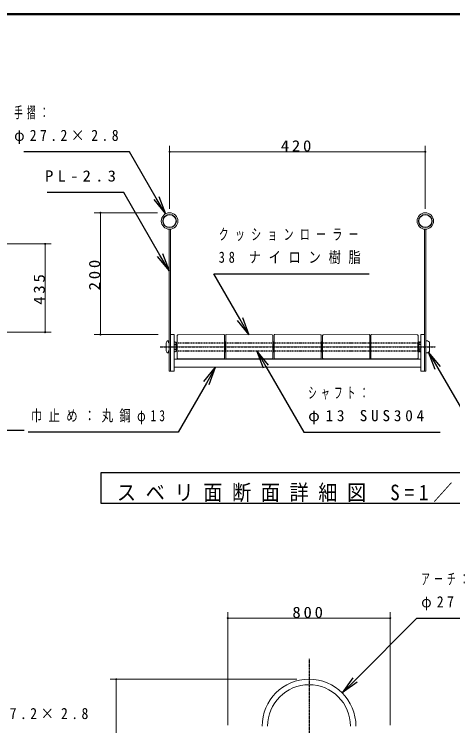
# Model space of a CAD drawing. Units: millimetres at full size, with parts at other scales. Extents: x -11724 to 54, y -1854 to 8010.
# Drawn here: x -5221 to -3060, y 4507 to 8010 of the extents above; entities that cross this region are included whole.
import ezdxf

# ---------------------------------------------------------------- set-up
doc = ezdxf.new("R2010")
doc.units = ezdxf.units.MM
doc.linetypes.add('USER2', pattern=[6, 3, -1, 1, -1])
doc.linetypes.add('USER4', pattern=[8, 5, -3])
for name, color, linetype, lineweight in [('A3図枠', 7, 'Continuous', 25), ('線', 2, 'Continuous', 25), ('補助', 2, 'Continuous', 13)]:
    doc.layers.add(name, color=color, linetype=linetype, lineweight=lineweight)
doc.styles.add('ＭＳ ゴシック', font='')
doc.styles.get('ＭＳ ゴシック').set_extended_font_data('MS Gothic')

# ---------------------------------------------------------------- blocks, each defined once
blk = doc.blocks.new('dimension_origin')
at = {"color": 0, "linetype": 'Continuous', "lineweight": -2}
blk.add_circle((0, 0), 1.25, dxfattribs=at)

msp = doc.modelspace()

# ---------------------------------------------------------------- linework, layer by layer
at = {"layer": 'A3図枠', "lineweight": 50}
msp.add_line((0, 8010), (-11550, 8010), dxfattribs=at)
at = {"layer": '線', "color": 7, "lineweight": 13}
for p, q in [((-4457.909, 6951.087), (-4451.009, 6951.087)), ((-4457.909, 6393.687), (-4457.909, 6951.087)), ((-4451.009, 6393.687), (-4451.009, 6951.087)), ((-3193.109, 6951.087), (-3200.009, 6951.087)), ((-3200.009, 6396.687), (-3200.009, 6951.087)), ((-3193.109, 6396.687), (-3193.109, 6951.087)), ((-4451.009, 6432.687), (-4433.009, 6432.687)), ((-4433.009, 6393.687), (-4433.009, 6432.687)), ((-4417.559, 6428.206), (-4417.559, 6317.167)), ((-4188.078, 6432.667), (-4414.578, 6431.206)), ((-4185.059, 6429.667), (-4185.059, 6315.706)), ((-4179.059, 6315.706), (-4179.059, 6429.667)), ((-4176.039, 6432.667), (-3949.539, 6431.206)), ((-3946.559, 6317.167), (-3946.559, 6428.206)), ((-3940.559, 6315.706), (-3940.559, 6429.667)), ((-3937.539, 6432.667), (-3711.039, 6431.206)), ((-3708.059, 6317.167), (-3708.059, 6428.206)), ((-3702.059, 6428.206), (-3702.059, 6317.167)), ((-3472.578, 6432.667), (-3699.078, 6431.206)), ((-3469.559, 6429.667), (-3469.559, 6315.706)), ((-3463.559, 6315.706), (-3463.559, 6429.667)), ((-3460.539, 6432.667), (-3234.039, 6431.206)), ((-3231.059, 6317.167), (-3231.059, 6428.206)), ((-3200.009, 6432.687), (-3218.009, 6432.687)), ((-3218.009, 6396.687), (-3218.009, 6432.687)), ((-4472.009, 6372.687), (-4472.009, 6387.687)), ((-4466.009, 6402.687), (-4460.009, 6402.687)), ((-4460.009, 6392.937), (-4460.009, 6402.687)), ((-4460.009, 6392.937), (-4457.909, 6392.937)), ((-4457.909, 6393.687), (-4457.909, 6351.687)), ((-4451.009, 6393.687), (-4451.009, 6351.687)), ((-4433.009, 6392.937), (-4433.009, 6397.437)), ((-4433.009, 6397.437), (-4430.009, 6397.437)), ((-4433.009, 6393.687), (-4433.009, 6351.687)), ((-4433.009, 6385.437), (-4425.509, 6385.437)), ((-4422.509, 6392.937), (-4430.009, 6397.437)), ((-4422.509, 6388.437), (-4422.509, 6392.937)), ((-4422.509, 6388.437), (-4422.509, 6384.537)), ((-4420.559, 6396.687), (-4417.559, 6396.687)), ((-4420.559, 6396.687), (-4420.559, 6348.687)), ((-4182.059, 6396.687), (-4185.059, 6396.687)), ((-4182.059, 6348.687), (-4182.059, 6396.687)), ((-4182.059, 6396.687), (-4179.059, 6396.687)), ((-4182.059, 6396.687), (-4182.059, 6348.687)), ((-3943.559, 6396.687), (-3946.559, 6396.687)), ((-3943.559, 6348.687), (-3943.559, 6396.687)), ((-3943.559, 6396.687), (-3940.559, 6396.687)), ((-3943.559, 6348.687), (-3943.559, 6396.687)), ((-3705.059, 6396.687), (-3708.059, 6396.687)), ((-3705.059, 6396.687), (-3702.059, 6396.687)), ((-3705.059, 6396.687), (-3705.059, 6348.687)), ((-3705.059, 6348.687), (-3705.059, 6396.687)), ((-3466.559, 6396.687), (-3469.559, 6396.687)), ((-3466.559, 6348.687), (-3466.559, 6396.687)), ((-3466.559, 6396.687), (-3463.559, 6396.687)), ((-3466.559, 6396.687), (-3466.559, 6348.687)), ((-3228.059, 6396.687), (-3231.059, 6396.687)), ((-3228.059, 6348.687), (-3228.059, 6396.687)), ((-3226.109, 6393.438), (-3222.86, 6396.687)), ((-3226.109, 6384.537), (-3226.109, 6393.438)), ((-3218.009, 6396.687), (-3222.86, 6396.687)), ((-3218.009, 6396.687), (-3218.009, 6348.687)), ((-3200.009, 6396.687), (-3200.009, 6348.687)), ((-3193.109, 6393.438), (-3193.109, 6402.687)), ((-3184.109, 6402.687), (-3193.109, 6402.687)), ((-3193.109, 6396.687), (-3193.109, 6348.687)), ((-3193.109, 6359.937), (-3193.109, 6385.437)), ((-3175.109, 6350.187), (-3175.109, 6395.187)), ((-4472.009, 6372.687), (-4472.009, 6357.687)), ((-4466.009, 6342.687), (-4460.009, 6342.687)), ((-4460.009, 6352.437), (-4457.909, 6352.437)), ((-4460.009, 6352.437), (-4460.009, 6342.687)), ((-4457.909, 6312.687), (-4457.909, 6351.687)), ((-4451.009, 6312.687), (-4451.009, 6351.687)), ((-4433.009, 6359.937), (-4425.509, 6359.937)), ((-4433.009, 6352.437), (-4433.009, 6347.937)), ((-4433.009, 6312.687), (-4433.009, 6351.687)), ((-4433.009, 6347.937), (-4430.009, 6347.937)), ((-4422.509, 6352.437), (-4430.009, 6347.937)), ((-4422.509, 6360.837), (-4422.509, 6356.937)), ((-4422.509, 6356.937), (-4422.509, 6352.437)), ((-4420.559, 6348.687), (-4417.559, 6348.687)), ((-4182.059, 6348.687), (-4185.059, 6348.687)), ((-4182.059, 6348.687), (-4179.059, 6348.687)), ((-3943.559, 6348.687), (-3946.559, 6348.687)), ((-3943.559, 6348.687), (-3940.559, 6348.687)), ((-3705.059, 6348.687), (-3708.059, 6348.687)), ((-3705.059, 6348.687), (-3702.059, 6348.687)), ((-3466.559, 6348.687), (-3469.559, 6348.687)), ((-3466.559, 6348.687), (-3463.559, 6348.687)), ((-3228.059, 6348.687), (-3231.059, 6348.687)), ((-3226.109, 6351.936), (-3226.109, 6360.837)), ((-3226.109, 6351.936), (-3222.86, 6348.687)), ((-3218.009, 6348.687), (-3222.86, 6348.687)), ((-3218.009, 6312.687), (-3218.009, 6348.687)), ((-3200.009, 6312.687), (-3200.009, 6348.687)), ((-3193.109, 6342.687), (-3193.109, 6351.936)), ((-3193.109, 6312.687), (-3193.109, 6348.687)), ((-3184.109, 6342.687), (-3193.109, 6342.687)), ((-4457.909, 6312.687), (-4457.909, 6270.687)), ((-4451.009, 6312.687), (-4451.009, 6270.687)), ((-4433.009, 6312.687), (-4433.009, 6270.687)), ((-4433.009, 6311.187), (-3218.009, 6311.187)), ((-4188.078, 6312.706), (-4414.578, 6314.168)), ((-4176.039, 6312.706), (-3949.539, 6314.168)), ((-3937.539, 6312.706), (-3711.039, 6314.168)), ((-3472.578, 6312.706), (-3699.078, 6314.168)), ((-3460.539, 6312.706), (-3234.039, 6314.168)), ((-3218.009, 6312.687), (-3218.009, 6270.687)), ((-3200.009, 6312.687), (-3200.009, 6270.687)), ((-3193.109, 6312.687), (-3193.109, 6270.687)), ((-4457.909, 6252.687), (-4457.909, 6270.687)), ((-4451.009, 6252.687), (-4451.009, 6270.687)), ((-4433.009, 6272.187), (-3218.009, 6272.187)), ((-4433.009, 6252.687), (-4433.009, 6270.687)), ((-3218.009, 6252.687), (-3218.009, 6270.687)), ((-3200.009, 6252.687), (-3200.009, 6270.687)), ((-3193.109, 6252.687), (-3193.109, 6270.687)), ((-4457.909, 6252.687), (-4433.009, 6252.687)), ((-4451.009, 6252.687), (-4433.009, 6252.687)), ((-3200.009, 6252.687), (-3218.009, 6252.687)), ((-3193.109, 6252.687), (-3218.009, 6252.687))]:
    msp.add_line(p, q, dxfattribs=at)
at = {"layer": '線'}
for p, q in [((-4433.009, 6384.537), (-4421.009, 6384.537)), ((-4421.009, 6353.187), (-4421.009, 6392.187)), ((-3230.009, 6353.187), (-3230.009, 6392.187)), ((-3218.009, 6384.537), (-3230.009, 6384.537)), ((-3218.009, 6393.687), (-3225.86, 6393.687)), ((-4433.009, 6360.837), (-4421.009, 6360.837)), ((-3218.009, 6360.837), (-3230.009, 6360.837)), ((-3218.009, 6351.687), (-3225.86, 6351.687))]:
    msp.add_line(p, q, dxfattribs=at)
at = {"layer": '線', "color": 4, "linetype": 'USER4'}
for p, q in [((-4421.009, 6392.187), (-3230.009, 6392.187)), ((-4421.009, 6353.187), (-3230.009, 6353.187))]:
    msp.add_line(p, q, dxfattribs=at)
at = {"layer": '線', "color": 20, "linetype": 'USER2'}
for p, q in [((-4502.009, 6372.687), (-3145.109, 6372.687)), ((-3768.477, 4836.189), (-3768.477, 1886.198))]:
    msp.add_line(p, q, dxfattribs=at)
at = {"layer": '線', "color": 7, "lineweight": 13}
for centre in [(-4455.509, 6991.887), (-3195.509, 6991.887)]:
    msp.add_circle(centre, 40.8, dxfattribs=at)
at = {"layer": '線'}
for centre in [(-4455.509, 6991.887), (-3195.509, 6991.887)]:
    msp.add_circle(centre, 32.4, dxfattribs=at)
at = {"layer": '線', "color": 7, "lineweight": 13}
for centre, radius, start, end in [((-4414.559, 6428.206), 3, 90.36965, 180), ((-4188.059, 6429.667), 3, 0, 90.36965), ((-4176.059, 6429.667), 3, 89.63035, 180), ((-3949.559, 6428.206), 3, 0, 89.63035), ((-3937.559, 6429.667), 3, 89.63035, 180), ((-3711.059, 6428.206), 3, 0, 89.63035), ((-3699.059, 6428.206), 3, 90.36965, 180), ((-3472.559, 6429.667), 3, 0, 90.36965), ((-3460.559, 6429.667), 3, 89.63035, 180), ((-3234.059, 6428.206), 3, 0, 89.63035), ((-4450.259, 6387.687), 21.75, 136.39718, 180), ((-4425.509, 6388.437), 3, 270, 360), ((-3193.516, 6382.248), 22.5, 35.10409, 65.28476), ((-4450.259, 6357.687), 21.75, 180, 223.60282), ((-4425.509, 6356.937), 3, 0, 90), ((-3193.516, 6363.126), 22.5, 294.71524, 324.89591), ((-4414.559, 6317.167), 3, 180, 269.63035), ((-4188.059, 6315.706), 3, 269.63035, 0), ((-4176.059, 6315.706), 3, 180, 270.36965), ((-3949.559, 6317.167), 3, 270.36965, 0), ((-3937.559, 6315.706), 3, 180, 270.36965), ((-3711.059, 6317.167), 3, 270.36965, 0), ((-3699.059, 6317.167), 3, 180, 269.63035), ((-3472.559, 6315.706), 3, 269.63035, 0), ((-3460.559, 6315.706), 3, 180, 270.36965), ((-3234.059, 6317.167), 3, 270.36965, 0), ((-3768.477, 4505.089), 231.1, 0, 180), ((-3768.477, 4505.089), 203.9, 0, 180)]:
    msp.add_arc(centre, radius, start, end, dxfattribs=at)
at = {"layer": '補助'}
for p, q in [((-4455.509, 7051.887), (-4455.509, 7362.687)), ((-3195.509, 7051.887), (-3195.509, 7362.687)), ((-4455.509, 7332.687), (-3195.509, 7332.687)), ((-4515.509, 7032.687), (-4826.309, 7032.687)), ((-4796.309, 6432.687), (-4796.309, 7032.687)), ((-5508.75, 6879.287), (-5038.477, 6879.287)), ((-5068.477, 6879.287), (-5068.477, 6444.287)), ((-5508.75, 6444.287), (-5038.477, 6444.287)), ((-4511.009, 6432.687), (-4826.309, 6432.687)), ((-4168.475, 4510.054), (-4168.475, 5066.189)), ((-3368.477, 4509.784), (-3368.477, 5066.189)), ((-4168.475, 5036.189), (-3368.477, 5036.189)), ((-3828.477, 4736.189), (-4748.477, 4736.189)), ((-4718.477, 3636.189), (-4718.477, 4736.189))]:
    msp.add_line(p, q, dxfattribs=at)
at = {"layer": '補助', "lineweight": 25}
for p, q in [((-4682.27, 7332.687), (-5174.134, 7332.687)), ((-4652.27, 7332.687), (-4682.27, 7332.687)), ((-4520.909, 7105.163), (-4652.27, 7332.687)), ((-4711.137, 7132.687), (-5058.066, 7132.687)), ((-4681.137, 7132.687), (-4711.137, 7132.687)), ((-4502.909, 6823.986), (-4681.137, 7132.687)), ((-4507.918, 7112.663), (-4475.909, 7027.221)), ((-4533.899, 7097.663), (-4475.909, 7027.221)), ((-4475.909, 7027.221), (-4520.909, 7105.163)), ((-4457.909, 6951.087), (-4457.909, 6951.157)), ((-4451.009, 6951.087), (-4451.009, 6951.336)), ((-3200.009, 6951.087), (-3200.009, 6951.336)), ((-3193.109, 6951.087), (-3193.109, 6951.157)), ((-4489.918, 6831.486), (-4457.909, 6746.044)), ((-4515.899, 6816.486), (-4457.909, 6746.044)), ((-4457.909, 6746.044), (-4502.909, 6823.986)), ((-4237.927, 6732.687), (-4204.927, 6732.687)), ((-4109.289, 6509.879), (-4237.927, 6732.687)), ((-4204.927, 6732.687), (-3472.519, 6732.687)), ((-4096.299, 6517.379), (-4064.289, 6431.937)), ((-4122.28, 6502.379), (-4064.289, 6431.937)), ((-4064.289, 6431.937), (-4109.289, 6509.879)), ((-3993.499, 6267.744), (-4025.509, 6353.187)), ((-3967.518, 6282.744), (-4025.509, 6353.187)), ((-4025.509, 6353.187), (-3980.509, 6275.244)), ((-3147.102, 6260.398), (-3179.112, 6345.841)), ((-3121.122, 6275.398), (-3179.112, 6345.841)), ((-3179.112, 6345.841), (-3134.112, 6267.898)), ((-4286.734, 6201.744), (-4228.743, 6272.187)), ((-4228.743, 6272.187), (-4273.743, 6194.244)), ((-4260.753, 6186.744), (-4228.743, 6272.187)), ((-3980.509, 6275.244), (-3794.28, 5952.687)), ((-3134.112, 6267.898), (-2952.124, 5952.687)), ((-4273.743, 6194.244), (-4413.207, 5952.687)), ((-5806.465, 5961.787), (-5172.041, 5961.787)), ((-4443.207, 5952.687), (-5151.705, 5952.687)), ((-4413.207, 5952.687), (-4443.207, 5952.687)), ((-3794.28, 5952.687), (-3764.28, 5952.687)), ((-3764.28, 5952.687), (-3121.714, 5952.687)), ((-3541.425, 4732.141), (-3237.377, 5036.189)), ((-3237.377, 5036.189), (-3207.377, 5036.189)), ((-3207.377, 5036.189), (-2715.513, 5036.189)), ((-3552.032, 4742.747), (-3605.065, 4668.501)), ((-3605.065, 4668.501), (-3541.425, 4732.141)), ((-3530.819, 4721.534), (-3605.065, 4668.501))]:
    msp.add_line(p, q, dxfattribs=at)
msp.add_lwpolyline([(-4794.28, 5752.687), (-4794.28, 5602.687), (-2794.28, 5602.687), (-2794.28, 5752.687)], close=True, dxfattribs=at)

# ---------------------------------------------------------------- block references
at = {"layer": '補助', "xscale": 2, "yscale": 2}
for p in [(-4455.509, 7332.687), (-4168.475, 5036.189)]:
    msp.add_blockref('dimension_origin', p, dxfattribs=at)
for p, rotation in [((-3195.509, 7332.687), 180), ((-4796.309, 7032.687), 270), ((-5068.477, 6879.287), 270), ((-5068.477, 6444.287), 90), ((-4796.309, 6432.687), 90), ((-3368.477, 5036.189), 180), ((-4718.477, 4736.189), 270)]:
    msp.add_blockref('dimension_origin', p, dxfattribs=dict(at, rotation=rotation))

# ---------------------------------------------------------------- texts
at = {"layer": '補助', "style": 'ＭＳ ゴシック'}
for s, insert, char_height, attachment_point in [('\\T1.5;\\W0.55;手摺：', (-5221.091, 7553.937), 54.99, 1), ('\\T1.5;\\W0.9;φ27.2×2.8', (-5221.091, 7441.437), 54.99, 1), ('\\T1.33;\\W1.1;420', (-3825.509, 7333.687), 54.99, 8), ('\\T1.5;\\W1.1;PL-2.3', (-5069.316, 7241.437), 54.99, 1), ('\\T1.64;\\W0.65;クッションローラー', (-4213.177, 6953.937), 54.99, 1), ('\\T1.64;\\W0.8;38\\~ナイロン樹脂', (-4213.177, 6841.437), 54.99, 1), ('\\T1.5;\\W0.55;シャフト：', (-3772.53, 6173.937), 54.99, 1), ('\\T1.55;\\W0.75;巾止め：丸鋼φ13', (-5138.885, 6061.437), 54.99, 1), ('\\T1.5;φ13\\~SUS304', (-3772.53, 6061.437), 54.99, 1), ('\\T1.5;\\W0.9;スベリ面断面詳細図\\~S=1／10', (-3794.28, 5607.687), 76.98, 8), ('\\T1.5;\\W0.55;アーチ：', (-3215.627, 5257.439), 54.99, 1), ('\\T1.5;\\W0.9;φ27.2×2.8', (-3215.627, 5144.939), 54.99, 1), ('\\T1.33;\\W1.1;800', (-3768.476, 5037.189), 54.99, 8), ('\\T1.5;\\W0.9;φ27.2×2.8', (-5370.301, 4594.939), 54.99, 1)]:
    msp.add_mtext(s, dxfattribs=dict(at, insert=insert, char_height=char_height, attachment_point=attachment_point))
at = {"layer": '補助', "char_height": 54.99, "attachment_point": 8, "rotation": 90, "style": 'ＭＳ ゴシック'}
for s, insert in [('\\T1.33;\\W1.1;200', (-4797.309, 6732.687)), ('\\T1.33;\\W1.1;435', (-5069.477, 6661.787))]:
    msp.add_mtext(s, dxfattribs=dict(at, insert=insert))

doc.saveas('drawing.dxf')
